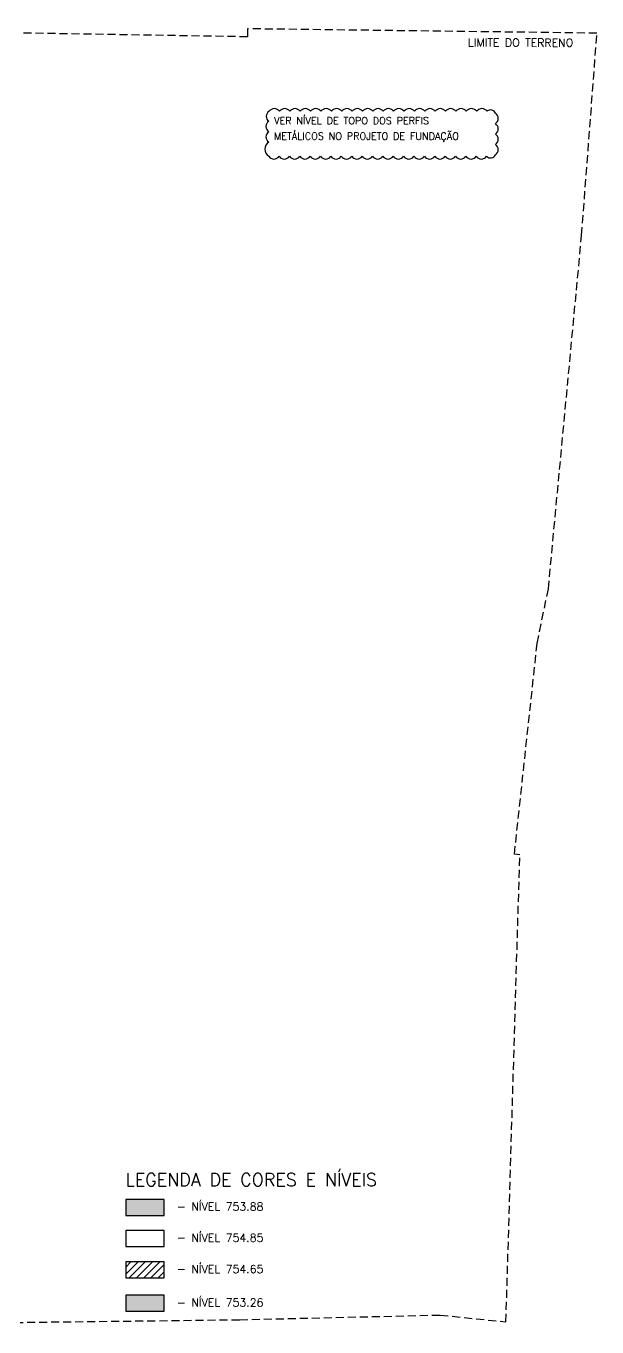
# Model space of a CAD drawing. Extents: x -15987 to 10579, y -7737 to -1189.
# Drawn here: x 9688 to 10579, y -7607 to -5576 of the extents above; entities that cross this region are included whole.
import ezdxf

# ---------------------------------------------------------------- set-up
doc = ezdxf.new("R2010")
doc.units = 0
doc.header["$LTSCALE"] = 25
doc.linetypes.add('DASHED2', pattern=[0.375, 0.25, -0.125])
for name, color, linetype in [('H2', 252, 'Continuous'), ('H4', 254, 'Continuous'), ('P-S', 5, 'Continuous'), ('PENA_6', 6, 'Continuous'), ('T2', 3, 'Continuous'), ('T3', 4, 'Continuous'), ('TERRENO', 1, 'DASHED2'), ('VIG-D', 2, 'Continuous')]:
    doc.layers.add(name, color=color, linetype=linetype)
doc.styles.get("Standard").update_dxf_attribs({"font": 'romans.shx'})
doc.styles.add('Texto2', font='romans.shx', dxfattribs={"height": 12.5})
doc.styles.add('Texto3', font='romans.shx', dxfattribs={"height": 20})

msp = doc.modelspace()

# ---------------------------------------------------------------- hatches: boundary and pattern name
at = {"layer": 'H2'}
msp.add_hatch(color=256, dxfattribs=at).paths.add_polyline_path([(9903.1, -7408.07), (9843.1, -7408.07), (9843.1, -7433.07), (9903.1, -7433.07)])
h = msp.add_hatch(dxfattribs=at)
h.set_pattern_fill('ANSI31', color=256, scale=2.5, style=0)
h.set_pattern_definition([(45, (0, 255.694), (-5.61266, 5.61266), [])])
h.paths.add_polyline_path([(9903.1, -7505.56), (9843.1, -7505.56), (9843.1, -7530.56), (9903.1, -7530.56)])
at = {"layer": 'H4'}
msp.add_hatch(color=256, dxfattribs=at).paths.add_polyline_path([(9903.1, -7582.79), (9903.1, -7557.79), (9843.1, -7557.79), (9843.1, -7582.79)])

# ---------------------------------------------------------------- linework, layer by layer
at = {"layer": 'P-S', "linetype": 'Continuous'}
for points in [[(9843.1, -7433.07), (9903.1, -7433.07), (9903.1, -7408.07), (9843.1, -7408.07), (9843.1, -7433.07)], [(9843.1, -7481.67), (9903.1, -7481.67), (9903.1, -7456.67), (9843.1, -7456.67), (9843.1, -7481.67)], [(9843.1, -7530.56), (9903.1, -7530.56), (9903.1, -7505.56), (9843.1, -7505.56), (9843.1, -7530.56)], [(9843.1, -7582.79), (9903.1, -7582.79), (9903.1, -7557.79), (9843.1, -7557.79), (9843.1, -7582.79)]]:
    msp.add_lwpolyline(points, dxfattribs=at)
at = {"layer": 'PENA_6'}
msp.add_lwpolyline([(10066.3, -5779.46, 0.5205671), (10082.5, -5779.46, 0.5205671), (10098.7, -5779.46, 0.5205671), (10114.9, -5779.46, 0.5205671), (10131.11, -5779.46, 0.5205671), (10147.31, -5779.46, 0.5205671), (10163.51, -5779.46, 0.5205671), (10179.71, -5779.46, 0.5205671), (10195.92, -5779.46, 0.5205671), (10212.12, -5779.46, 0.5205671), (10228.32, -5779.46, 0.5205671), (10244.53, -5779.46, 0.5205671), (10260.73, -5779.46, 0.5205671), (10276.93, -5779.46, 0.5205671), (10293.13, -5779.46, 0.5205671), (10309.34, -5779.46, 0.5205671), (10325.54, -5779.46, 0.5205671), (10341.74, -5779.46, 0.5205671), (10357.94, -5779.46, 0.5205671), (10374.15, -5779.46, 0.5205671), (10390.35, -5779.46, 0.5205671), (10406.55, -5779.46, 0.5205671), (10420.35, -5777.06, 0.5205671), (10420.35, -5760.85, 0.5205671), (10420.35, -5744.65, 0.5205671), (10420.35, -5728.45, 0.5205671), (10420.35, -5712.25, 0.5205671), (10407.19, -5709.2, 0.5205671), (10390.98, -5709.2, 0.5205671), (10374.78, -5709.2, 0.5205671), (10358.58, -5709.2, 0.5205671), (10342.38, -5709.2, 0.5205671), (10326.17, -5709.2, 0.5205671), (10309.97, -5709.2, 0.5205671), (10293.77, -5709.2, 0.5205671), (10277.57, -5709.2, 0.5205671), (10261.36, -5709.2, 0.5205671), (10245.16, -5709.2, 0.5205671), (10228.96, -5709.2, 0.5205671), (10212.76, -5709.2, 0.5205671), (10196.55, -5709.2, 0.5205671), (10180.35, -5709.2, 0.5205671), (10164.15, -5709.2, 0.5205671), (10147.94, -5709.2, 0.5205671), (10131.74, -5709.2, 0.5205671), (10115.54, -5709.2, 0.5205671), (10099.34, -5709.2, 0.5205671), (10083.13, -5709.2, 0.5205671), (10066.93, -5709.2, 0.5205671), (10066.3, -5724.77, 0.5205671), (10066.3, -5740.97, 0.5205671), (10066.3, -5757.18, 0.5205671)], format="xyb", close=True, dxfattribs=at)
at = {"layer": 'TERRENO', "linetype": 'DASHED2', "ltscale": 2}
msp.add_lwpolyline([(7899.7, -7605.56), (8137.16, -7606.46), (8374.62, -7607.28), (8842.89, -7599.37), (9089.44, -7607.28), (10021.12, -7595.9), (10334.18, -7588.63), (10436.7, -7599.32), (10458.36, -6870.12), (10449.9, -6869.21), (10485.38, -6540.08), (10502.87, -6454.87), (10554.85, -5902.42), (10578.78, -5587.19), (10033.18, -5580.33), (10033.51, -5592.87), (9025.53, -5576), (8359.47, -5578.84), (7610.11, -5581.94)], dxfattribs=at)

# ---------------------------------------------------------------- texts
at = {"layer": 'T2', "style": 'Texto2'}
msp.add_text('LIMITE DO TERRENO', height=12.5, rotation=359.9665, dxfattribs=at).set_placement((10377.28, -5608.18))
for s, p in [('- NÍVEL 753.88', (9923.1, -7425.57)), ('- NÍVEL 754.85', (9923.1, -7474.17)), ('- NÍVEL 754.65', (9923.1, -7523.06)), ('- NÍVEL 753.26', (9923.1, -7575.29))]:
    msp.add_text(s, height=12.5, dxfattribs=at).set_placement(p)
at = {"layer": 'T3', "style": 'Texto3'}
msp.add_text('LEGENDA DE CORES E NÍVEIS', height=20, dxfattribs=at).set_placement((9842.79, -7387.25))
at = {"layer": 'VIG-D', "linetype": 'Continuous'}
for s, p in [('VER NÍVEL DE TOPO DOS PERFIS', (10074.69, -5729.12, -0.02)), ('METÁLICOS NO PROJETO DE FUNDAÇÃO', (10074.69, -5753.48, -0.02))]:
    msp.add_text(s, height=11, dxfattribs=at).set_placement(p)

doc.saveas('drawing.dxf')
